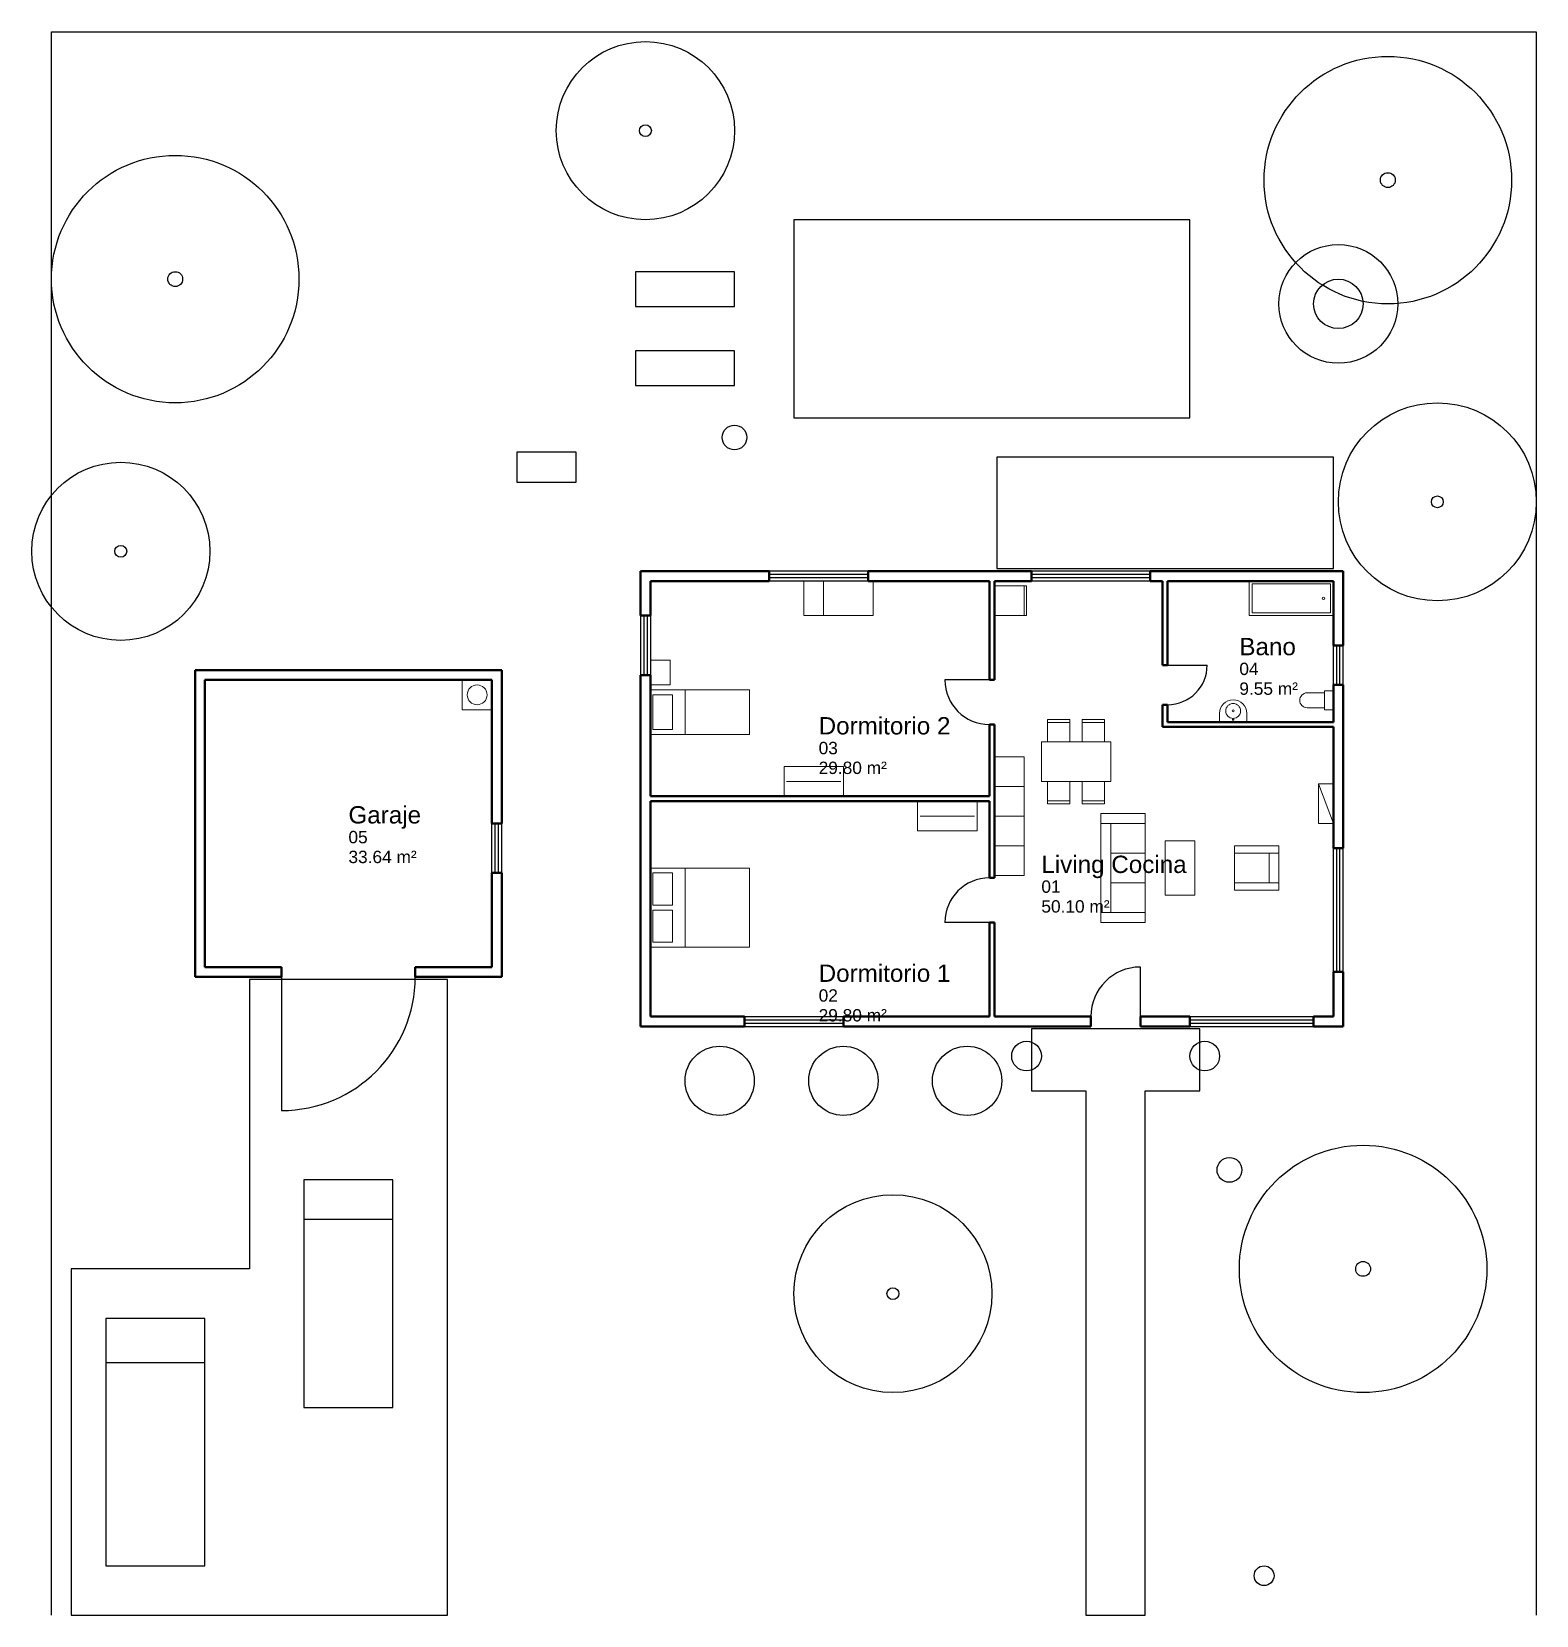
# Model space of a CAD drawing. Header units: metres. Extents: x -9400 to 21000, y 0 to 32000.
import ezdxf
from ezdxf.enums import TextEntityAlignment as Align

# ---------------------------------------------------------------- set-up
doc = ezdxf.new("R2010")
doc.units = ezdxf.units.M
for name, color, linetype, lineweight in [('A-DOOR-E-N', 3, 'Continuous', 25), ('A-FURN-E-N', 5, 'Continuous', 18), ('A-ROOM-T-N', 7, 'Continuous', 25), ('A-SANR-E-N', 5, 'Continuous', 18), ('A-WALL-E-N', 7, 'Continuous', 50), ('A-WIND-E-N', 4, 'Continuous', 25)]:
    doc.layers.add(name, color=color, linetype=linetype, lineweight=lineweight)
for name, color, linetype in [('SITIO', 3, 'Continuous'), ('SITIO-CERCO', 34, 'Continuous'), ('SITIO-DECK', 30, 'Continuous'), ('SITIO-PAVIMENTO', 8, 'Continuous'), ('SITIO-PILETA', 5, 'Continuous')]:
    doc.layers.add(name, color=color, linetype=linetype)
doc.styles.get("Standard").update_dxf_attribs({"font": 'arial.ttf'})

# ---------------------------------------------------------------- blocks, each defined once
blk = doc.blocks.new('ARCH_DOUBLE_BED')
at = {"color": 0, "linetype": 'ByBlock'}
blk.add_line((0, 700), (1600, 700), dxfattribs=at)
for points in [[(0, 0), (1600, 0), (1600, 2000), (0, 2000)], [(100, 50), (750, 50), (750, 450), (100, 450)], [(850, 50), (1500, 50), (1500, 450), (850, 450)]]:
    blk.add_lwpolyline(points, close=True, dxfattribs=at)
at = {"color": 0, "flags": 1}
blk.add_attdef('ITEM', text='', height=100, dxfattribs=at).set_placement((800, 1000), align=Align.MIDDLE_CENTER)
blk = doc.blocks.new('ARCH_WARDROBE')
at = {"color": 0, "linetype": 'ByBlock'}
blk.add_line((50, 300), (1150, 300), dxfattribs=at)
blk.add_lwpolyline([(0, 0), (1200, 0), (1200, 600), (0, 600)], close=True, dxfattribs=at)
at = {"color": 0, "flags": 1}
blk.add_attdef('ITEM', text='', height=100, dxfattribs=at).set_placement((600, 300), align=Align.MIDDLE_CENTER)
blk = doc.blocks.new('ARCH_SINGLE_BED')
at = {"color": 0, "linetype": 'ByBlock'}
blk.add_line((0, 700), (900, 700), dxfattribs=at)
for points in [[(0, 0), (900, 0), (900, 2000), (0, 2000)], [(100, 50), (800, 50), (800, 450), (100, 450)]]:
    blk.add_lwpolyline(points, close=True, dxfattribs=at)
at = {"color": 0, "flags": 1}
blk.add_attdef('ITEM', text='', height=100, dxfattribs=at).set_placement((450, 1000), align=Align.MIDDLE_CENTER)
blk = doc.blocks.new('ARCH_NIGHTSTAND')
at = {"color": 0, "linetype": 'ByBlock'}
blk.add_lwpolyline([(0, 0), (500, 0), (500, 400), (0, 400)], close=True, dxfattribs=at)
at = {"color": 0, "flags": 1}
blk.add_attdef('ITEM', text='', height=100, dxfattribs=at).set_placement((250, 200), align=Align.MIDDLE_CENTER)
blk = doc.blocks.new('ARCH_DESK')
at = {"color": 0, "linetype": 'ByBlock'}
blk.add_line((1000, 0), (1000, 700), dxfattribs=at)
blk.add_lwpolyline([(0, 0), (1400, 0), (1400, 700), (0, 700)], close=True, dxfattribs=at)
at = {"color": 0, "flags": 1}
blk.add_attdef('ITEM', text='', height=100, dxfattribs=at).set_placement((700, 350), align=Align.MIDDLE_CENTER)
blk = doc.blocks.new('ARCH_BATHTUB')
at = {"color": 0, "linetype": 'ByBlock'}
for points in [[(0, 0), (1700, 0), (1700, 700), (0, 700)], [(60, 60), (1640, 60), (1640, 640), (60, 640)]]:
    blk.add_lwpolyline(points, close=True, dxfattribs=at)
blk.add_circle((200, 350), 25, dxfattribs=at)
at = {"color": 0, "flags": 1}
blk.add_attdef('ITEM', text='', height=100, dxfattribs=at).set_placement((850, 350), align=Align.MIDDLE_CENTER)
blk = doc.blocks.new('ARCH_WC')
at = {"color": 0, "linetype": 'ByBlock'}
for p, q in [((40, 180), (40, 530)), ((340, 180), (340, 530))]:
    blk.add_line(p, q, dxfattribs=at)
blk.add_lwpolyline([(0, 0), (380, 0), (380, 180), (0, 180)], close=True, dxfattribs=at)
blk.add_arc((190, 530), 150, 0, 180, dxfattribs=at)
at = {"color": 0, "flags": 1}
blk.add_attdef('ITEM', text='', height=100, dxfattribs=at).set_placement((190, 350), align=Align.MIDDLE_CENTER)
blk = doc.blocks.new('ARCH_WALL_BASIN')
at = {"color": 0, "linetype": 'ByBlock'}
blk.add_lwpolyline([(0, 175), (0, 0), (550, 0), (550, 175)], dxfattribs=at)
for centre, radius in [((275, 225), 150), ((275, 225), 20), ((275, 50), 15)]:
    blk.add_circle(centre, radius, dxfattribs=at)
blk.add_arc((275, 175), 275, 0, 180, dxfattribs=at)
at = {"color": 0, "flags": 1}
blk.add_attdef('ITEM', text='', height=100, dxfattribs=at).set_placement((275, 225), align=Align.MIDDLE_CENTER)
blk = doc.blocks.new('ARCH_KITCHEN_COUNTER')
at = {"color": 0, "linetype": 'ByBlock'}
for p, q in [((600, 0), (600, 600)), ((1200, 0), (1200, 600)), ((1800, 0), (1800, 600))]:
    blk.add_line(p, q, dxfattribs=at)
blk.add_lwpolyline([(0, 0), (2400, 0), (2400, 600), (0, 600)], close=True, dxfattribs=at)
at = {"color": 0, "flags": 1}
blk.add_attdef('ITEM', text='', height=100, dxfattribs=at).set_placement((1200, 300), align=Align.MIDDLE_CENTER)
blk = doc.blocks.new('ARCH_FRIDGE')
at = {"color": 0, "linetype": 'ByBlock'}
blk.add_line((0, 600), (600, 600), dxfattribs=at)
blk.add_lwpolyline([(0, 0), (600, 0), (600, 650), (0, 650)], close=True, dxfattribs=at)
at = {"color": 0, "flags": 1}
blk.add_attdef('ITEM', text='', height=100, dxfattribs=at).set_placement((300, 325), align=Align.MIDDLE_CENTER)
blk = doc.blocks.new('ARCH_DINING_TABLE_4')
at = {"color": 0, "linetype": 'ByBlock'}
for p, q in [((125, 1640), (575, 1640)), ((825, 1640), (1275, 1640)), ((125, 60), (575, 60)), ((825, 60), (1275, 60))]:
    blk.add_line(p, q, dxfattribs=at)
for points in [[(125, 1250), (575, 1250), (575, 1700), (125, 1700)], [(825, 1250), (1275, 1250), (1275, 1700), (825, 1700)], [(0, 450), (1400, 450), (1400, 1250), (0, 1250)], [(125, 0), (575, 0), (575, 450), (125, 450)], [(825, 0), (1275, 0), (1275, 450), (825, 450)]]:
    blk.add_lwpolyline(points, close=True, dxfattribs=at)
at = {"color": 0, "flags": 1}
blk.add_attdef('ITEM', text='', height=100, dxfattribs=at).set_placement((700, 850), align=Align.MIDDLE_CENTER)
blk = doc.blocks.new('ARCH_SOFA_3_SEAT')
at = {"color": 0, "linetype": 'ByBlock'}
for p, q in [((200, 0), (200, 900)), ((800, 200), (800, 900)), ((1400, 200), (1400, 900)), ((2000, 0), (2000, 900)), ((200, 200), (2000, 200))]:
    blk.add_line(p, q, dxfattribs=at)
blk.add_lwpolyline([(0, 0), (2200, 0), (2200, 900), (0, 900)], close=True, dxfattribs=at)
at = {"color": 0, "flags": 1}
blk.add_attdef('ITEM', text='', height=100, dxfattribs=at).set_placement((1100, 450), align=Align.MIDDLE_CENTER)
blk = doc.blocks.new('ARCH_COFFEE_TABLE')
at = {"color": 0, "linetype": 'ByBlock'}
blk.add_lwpolyline([(0, 0), (1100, 0), (1100, 600), (0, 600)], close=True, dxfattribs=at)
at = {"color": 0, "flags": 1}
blk.add_attdef('ITEM', text='', height=100, dxfattribs=at).set_placement((550, 300), align=Align.MIDDLE_CENTER)
blk = doc.blocks.new('ARCH_ARMCHAIR')
at = {"color": 0, "linetype": 'ByBlock'}
for p, q in [((150, 0), (150, 900)), ((750, 0), (750, 900)), ((150, 200), (750, 200))]:
    blk.add_line(p, q, dxfattribs=at)
blk.add_lwpolyline([(0, 0), (900, 0), (900, 900), (0, 900)], close=True, dxfattribs=at)
at = {"color": 0, "flags": 1}
blk.add_attdef('ITEM', text='', height=100, dxfattribs=at).set_placement((450, 450), align=Align.MIDDLE_CENTER)
blk = doc.blocks.new('ARCH_BOOKSHELF')
at = {"color": 0, "linetype": 'ByBlock'}
blk.add_line((0, 0), (800, 300), dxfattribs=at)
blk.add_lwpolyline([(0, 0), (800, 0), (800, 300), (0, 300)], close=True, dxfattribs=at)
at = {"color": 0, "flags": 1}
blk.add_attdef('ITEM', text='', height=100, dxfattribs=at).set_placement((400, 150), align=Align.MIDDLE_CENTER)
blk = doc.blocks.new('ARCH_WASHING_MACHINE')
at = {"color": 0, "linetype": 'ByBlock'}
blk.add_lwpolyline([(0, 0), (600, 0), (600, 600), (0, 600)], close=True, dxfattribs=at)
blk.add_circle((300, 300), 200, dxfattribs=at)
at = {"color": 0, "flags": 1}
blk.add_attdef('ITEM', text='', height=100, dxfattribs=at).set_placement((300, 300), align=Align.MIDDLE_CENTER)
blk = doc.blocks.new('SITIO_AUTO')
at = {"color": 0, "linetype": 'ByBlock'}
blk.add_line((1500, -900), (1500, 900), dxfattribs=at)
blk.add_lwpolyline([(-2300, -900), (2300, -900), (2300, 900), (-2300, 900)], close=True, dxfattribs=at)
blk = doc.blocks.new('SITIO_SUV')
at = {"color": 0, "linetype": 'ByBlock'}
blk.add_line((1600, -1000), (1600, 1000), dxfattribs=at)
blk.add_lwpolyline([(-2500, -1000), (2500, -1000), (2500, 1000), (-2500, 1000)], close=True, dxfattribs=at)
blk = doc.blocks.new('SITIO_ARBOL')
at = {"color": 0, "linetype": 'ByBlock'}
for radius in [2500, 150]:
    blk.add_circle((0, 0), radius, dxfattribs=at)
blk = doc.blocks.new('SITIO_PALMERA')
at = {"color": 0, "linetype": 'ByBlock'}
for radius in [2000, 120]:
    blk.add_circle((0, 0), radius, dxfattribs=at)
blk = doc.blocks.new('SITIO_PINO')
at = {"color": 0, "linetype": 'ByBlock'}
for radius in [1800, 120]:
    blk.add_circle((0, 0), radius, dxfattribs=at)
blk = doc.blocks.new('SITIO_ARBUSTO')
at = {"color": 0, "linetype": 'ByBlock'}
blk.add_circle((0, 0), 700, dxfattribs=at)
blk = doc.blocks.new('SITIO_MACETA')
at = {"color": 0, "linetype": 'ByBlock'}
blk.add_circle((0, 0), 300, dxfattribs=at)
blk = doc.blocks.new('SITIO_REPOSERA')
at = {"color": 0, "linetype": 'ByBlock'}
blk.add_lwpolyline([(-1000, -350), (1000, -350), (1000, 350), (-1000, 350)], close=True, dxfattribs=at)
blk = doc.blocks.new('SITIO_PARRILLA')
at = {"color": 0, "linetype": 'ByBlock'}
blk.add_lwpolyline([(-600, -300), (600, -300), (600, 300), (-600, 300)], close=True, dxfattribs=at)
blk = doc.blocks.new('SITIO_MESA_JARDIN')
at = {"color": 0, "linetype": 'ByBlock'}
for radius in [1200, 500]:
    blk.add_circle((0, 0), radius, dxfattribs=at)
blk = doc.blocks.new('SITIO_PERSONA')
at = {"color": 0, "linetype": 'ByBlock'}
blk.add_circle((0, 0), 250, dxfattribs=at)
blk = doc.blocks.new('SITIO_FAROLA')
at = {"color": 0, "linetype": 'ByBlock'}
blk.add_circle((0, 0), 200, dxfattribs=at)

msp = doc.modelspace()

# ---------------------------------------------------------------- linework, layer by layer
at = {"layer": 'A-DOOR-E-N'}
for p, q in [((13550, 19200), (14350, 19200)), ((9950, 18900), (9050, 18900)), ((9950, 14000), (9050, 14000)), ((-4350, 12900), (-4350, 10200)), ((13000, 12100), (13000, 13100))]:
    msp.add_line(p, q, dxfattribs=at)
for centre, radius, start, end in [((13550, 19200), 800, 270, 0), ((9950, 18900), 900, 180, 270), ((9950, 14000), 900, 90, 180), ((-4350, 12900), 2700, 270, 0), ((13000, 12100), 1000, 90, 180)]:
    msp.add_arc(centre, radius, start, end, dxfattribs=at)
at = {"layer": 'A-WALL-E-N'}
for p, q in [((5500, 21100), (2900, 21100)), ((2900, 21100), (2900, 20200)), ((5500, 20900), (3100, 20900)), ((3100, 20900), (3100, 20200)), ((5500, 20900), (5500, 21100)), ((10800, 21100), (7500, 21100)), ((7500, 20900), (7500, 21100)), ((9950, 20900), (7500, 20900)), ((9950, 18900), (9950, 20900)), ((10800, 20900), (10050, 20900)), ((10050, 18900), (10050, 20900)), ((10800, 20900), (10800, 21100)), ((17100, 21100), (13200, 21100)), ((13200, 20900), (13200, 21100)), ((13450, 20900), (13200, 20900)), ((13450, 19200), (13450, 20900)), ((16900, 20900), (13550, 20900)), ((13550, 19200), (13550, 20900)), ((16900, 19600), (16900, 20900)), ((17100, 19600), (17100, 21100)), ((3100, 20200), (2900, 20200)), ((16900, 19600), (17100, 19600)), ((13450, 19200), (13550, 19200)), ((100, 19100), (-6100, 19100)), ((-6100, 19100), (-6100, 12900)), ((-100, 18900), (-5900, 18900)), ((-5900, 18900), (-5900, 13100)), ((-100, 16000), (-100, 18900)), ((100, 16000), (100, 19100)), ((2900, 19000), (2900, 11900)), ((3100, 19000), (2900, 19000)), ((3100, 19000), (3100, 16550)), ((9950, 18900), (10050, 18900)), ((16900, 18050), (16900, 18800)), ((16900, 18800), (17100, 18800)), ((17100, 15500), (17100, 18800)), ((13450, 17950), (13450, 18400)), ((13450, 18400), (13550, 18400)), ((13550, 18050), (13550, 18400)), ((9950, 16550), (9950, 18000)), ((9950, 18000), (10050, 18000)), ((10050, 14900), (10050, 18000)), ((13450, 17950), (16900, 17950)), ((13550, 18050), (16900, 18050)), ((16900, 15500), (16900, 17950)), ((3100, 16550), (9950, 16550)), ((3100, 16450), (3100, 12100)), ((3100, 16450), (9950, 16450)), ((9950, 14900), (9950, 16450)), ((-100, 16000), (100, 16000)), ((16900, 15500), (17100, 15500)), ((-100, 13100), (-100, 15000)), ((-100, 15000), (100, 15000)), ((100, 12900), (100, 15000)), ((9950, 14900), (10050, 14900)), ((9950, 12100), (9950, 14000)), ((9950, 14000), (10050, 14000)), ((10050, 12100), (10050, 14000)), ((-6100, 12900), (-4350, 12900)), ((-5900, 13100), (-4350, 13100)), ((-4350, 13100), (-4350, 12900)), ((-1650, 13100), (-100, 13100)), ((-1650, 13100), (-1650, 12900)), ((-1650, 12900), (100, 12900)), ((16900, 12100), (16900, 13000)), ((16900, 13000), (17100, 13000)), ((17100, 11900), (17100, 13000)), ((2900, 11900), (5000, 11900)), ((3100, 12100), (5000, 12100)), ((5000, 12100), (5000, 11900)), ((7000, 12100), (9950, 12100)), ((7000, 12100), (7000, 11900)), ((7000, 11900), (12000, 11900)), ((10050, 12100), (12000, 12100)), ((12000, 12100), (12000, 11900)), ((13000, 12100), (14000, 12100)), ((13000, 12100), (13000, 11900)), ((13000, 11900), (14000, 11900)), ((14000, 12100), (14000, 11900)), ((16500, 12100), (16900, 12100)), ((16500, 12100), (16500, 11900)), ((16500, 11900), (17100, 11900))]:
    msp.add_line(p, q, dxfattribs=at)
at = {"layer": 'A-WIND-E-N'}
for p, q in [((7500, 21100), (5500, 21100)), ((7500, 21033), (5500, 21033)), ((7500, 20967), (5500, 20967)), ((7500, 20900), (5500, 20900)), ((13200, 21100), (10800, 21100)), ((13200, 21033), (10800, 21033)), ((13200, 20967), (10800, 20967)), ((13200, 20900), (10800, 20900)), ((2900, 20200), (2900, 19000)), ((2967, 20200), (2967, 19000)), ((3033, 20200), (3033, 19000)), ((3100, 20200), (3100, 19000)), ((16900, 18800), (16900, 19600)), ((16967, 18800), (16967, 19600)), ((17033, 18800), (17033, 19600)), ((17100, 18800), (17100, 19600)), ((-100, 15000), (-100, 16000)), ((-33, 15000), (-33, 16000)), ((33, 15000), (33, 16000)), ((100, 15000), (100, 16000)), ((16900, 13000), (16900, 15500)), ((16967, 13000), (16967, 15500)), ((17033, 13000), (17033, 15500)), ((17100, 13000), (17100, 15500)), ((5000, 12100), (7000, 12100)), ((5000, 12033), (7000, 12033)), ((5000, 11967), (7000, 11967)), ((5000, 11900), (7000, 11900)), ((14000, 12100), (16500, 12100)), ((14000, 12033), (16500, 12033)), ((14000, 11967), (16500, 11967)), ((14000, 11900), (16500, 11900))]:
    msp.add_line(p, q, dxfattribs=at)
at = {"layer": 'SITIO-CERCO'}
msp.add_lwpolyline([(-9000, 0), (-9000, 32000), (21000, 32000), (21000, 0)], dxfattribs=at)
at = {"layer": 'SITIO-DECK'}
msp.add_lwpolyline([(10100, 21150), (16900, 21150), (16900, 23400), (10100, 23400)], close=True, dxfattribs=at)
at = {"layer": 'SITIO-PAVIMENTO'}
for points in [[(-8600, 0), (-1000, 0), (-1000, 12850), (-5000, 12850), (-5000, 7000), (-8600, 7000)], [(11900, 0), (13100, 0), (13100, 10600), (14200, 10600), (14200, 11850), (10800, 11850), (10800, 10600), (11900, 10600)]]:
    msp.add_lwpolyline(points, close=True, dxfattribs=at)
at = {"layer": 'SITIO-PILETA'}
msp.add_lwpolyline([(6000, 24200), (14000, 24200), (14000, 28200), (6000, 28200)], close=True, dxfattribs=at)

# ---------------------------------------------------------------- block references
at = {"layer": 'A-FURN-E-N'}
for name, p, rotation in [('ARCH_DESK', (7600, 20900), 180), ('ARCH_FRIDGE', (10050, 20800), 270), ('ARCH_NIGHTSTAND', (3100, 19300), 270), ('ARCH_SINGLE_BED', (3100, 18700), 270), ('ARCH_KITCHEN_COUNTER', (10050, 17350), 270), ('ARCH_BOOKSHELF', (16900, 16000), 90), ('ARCH_WARDROBE', (9700, 16450), 180), ('ARCH_SOFA_3_SEAT', (12200, 16200), 270), ('ARCH_COFFEE_TABLE', (13500, 15650), 270), ('ARCH_ARMCHAIR', (15800, 14650), 90), ('ARCH_DOUBLE_BED', (3100, 15100), 270)]:
    msp.add_blockref(name, p, dxfattribs=dict(at, rotation=rotation))
for name, p in [('ARCH_DINING_TABLE_4', (11000, 16400)), ('ARCH_WARDROBE', (5800, 16550))]:
    msp.add_blockref(name, p, dxfattribs=at)
at = {"layer": 'A-SANR-E-N'}
for name, p, rotation in [('ARCH_BATHTUB', (16900, 20900), 180), ('ARCH_WASHING_MACHINE', (-100, 18900), 180), ('ARCH_WC', (16900, 18300), 90)]:
    msp.add_blockref(name, p, dxfattribs=dict(at, rotation=rotation))
msp.add_blockref('ARCH_WALL_BASIN', (14600, 18050), dxfattribs=at)
at = {"layer": 'SITIO'}
for name, p in [('SITIO_PINO', (3000, 30000)), ('SITIO_ARBOL', (18000, 29000)), ('SITIO_ARBOL', (-6500, 27000)), ('SITIO_MESA_JARDIN', (17000, 26500)), ('SITIO_REPOSERA', (3800, 26800)), ('SITIO_REPOSERA', (3800, 25200)), ('SITIO_PALMERA', (19000, 22500)), ('SITIO_PERSONA', (4800, 23800)), ('SITIO_PARRILLA', (1000, 23200)), ('SITIO_PINO', (-7600, 21500)), ('SITIO_MACETA', (10700, 11300)), ('SITIO_MACETA', (14300, 11300)), ('SITIO_ARBUSTO', (4500, 10800)), ('SITIO_ARBUSTO', (7000, 10800)), ('SITIO_ARBUSTO', (9500, 10800)), ('SITIO_ARBOL', (17500, 7000)), ('SITIO_PERSONA', (14800, 9000)), ('SITIO_PALMERA', (8000, 6500)), ('SITIO_FAROLA', (15500, 800))]:
    msp.add_blockref(name, p, dxfattribs=at)
at = {"layer": 'SITIO', "rotation": 90}
for name, p in [('SITIO_AUTO', (-3000, 6500)), ('SITIO_SUV', (-6900, 3500))]:
    msp.add_blockref(name, p, dxfattribs=at)

# ---------------------------------------------------------------- texts
at = {"layer": 'A-ROOM-T-N'}
for s, height, p in [('Bano', 350, (15000, 19400)), ('04', 250, (15000, 19000)), ('9.55 m²', 250, (15000, 18600)), ('Dormitorio 2', 350, (6500, 17800)), ('03', 250, (6500, 17400)), ('29.80 m²', 250, (6500, 17000)), ('Garaje', 350, (-3000, 16000)), ('05', 250, (-3000, 15600)), ('33.64 m²', 250, (-3000, 15200)), ('Living Cocina', 350, (11000, 15000)), ('01', 250, (11000, 14600)), ('50.10 m²', 250, (11000, 14200)), ('Dormitorio 1', 350, (6500, 12800)), ('02', 250, (6500, 12400)), ('29.80 m²', 250, (6500, 12000))]:
    msp.add_text(s, height=height, dxfattribs=at).set_placement(p)

doc.saveas('drawing.dxf')
